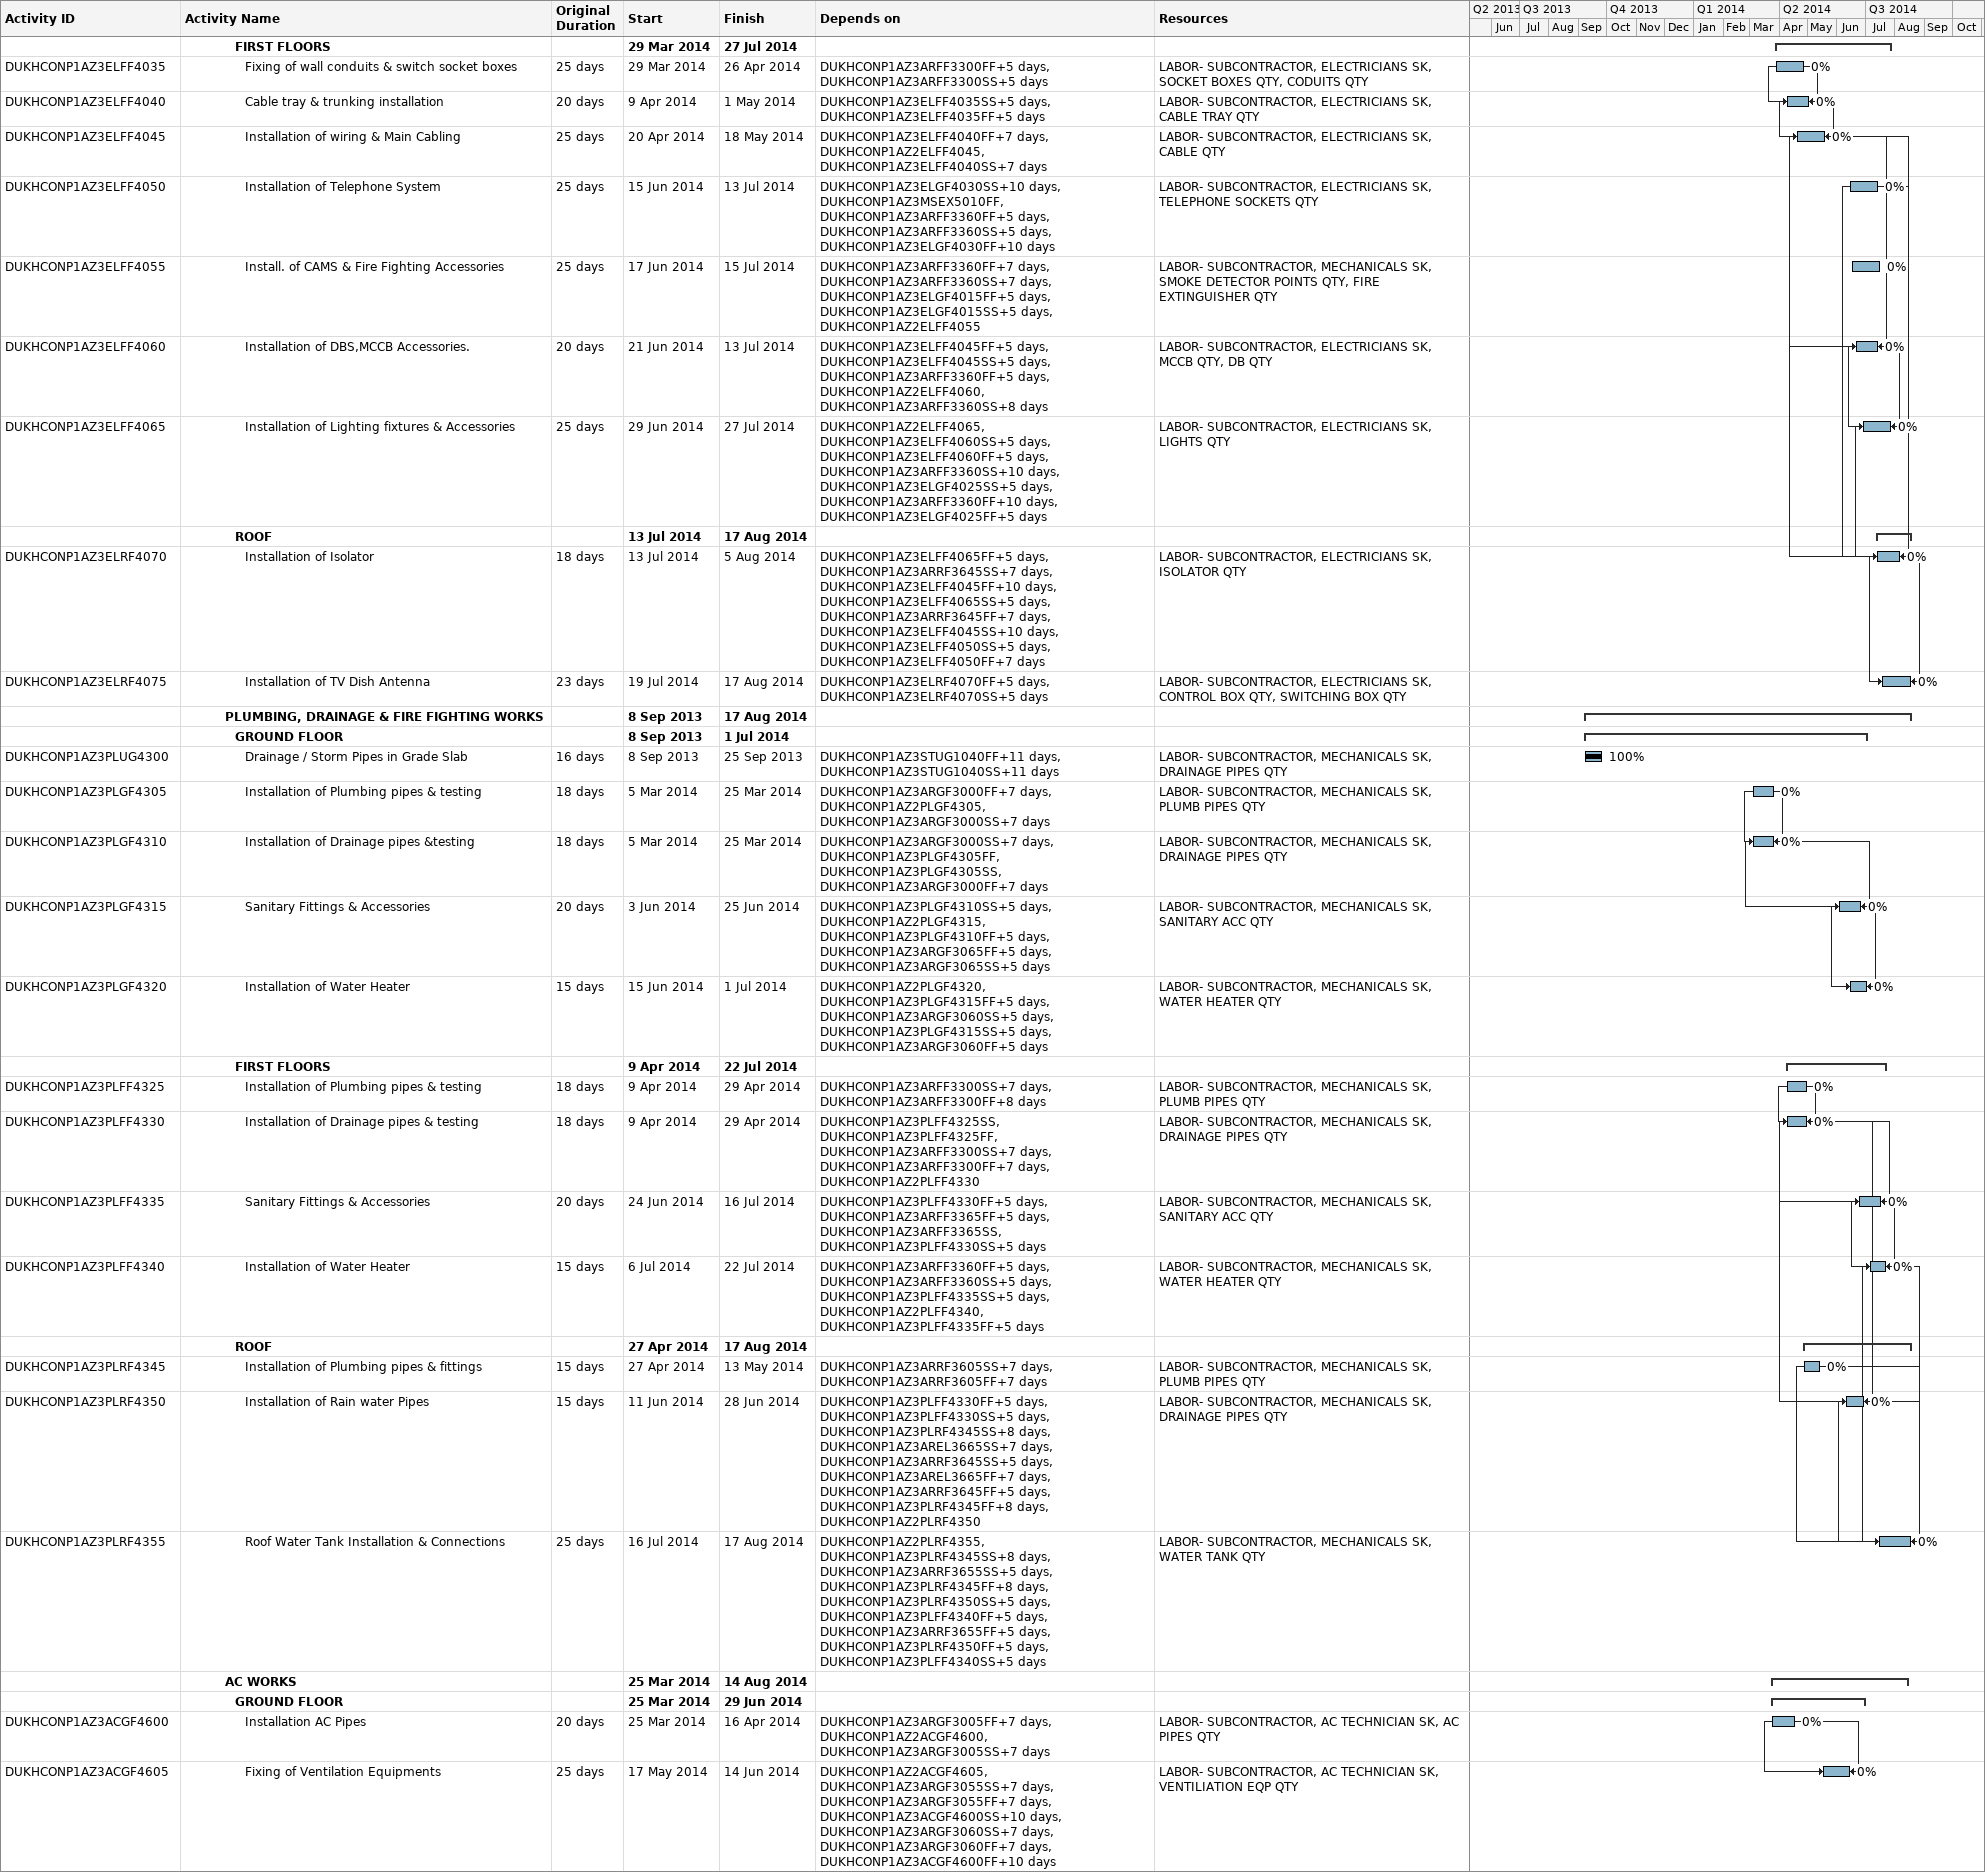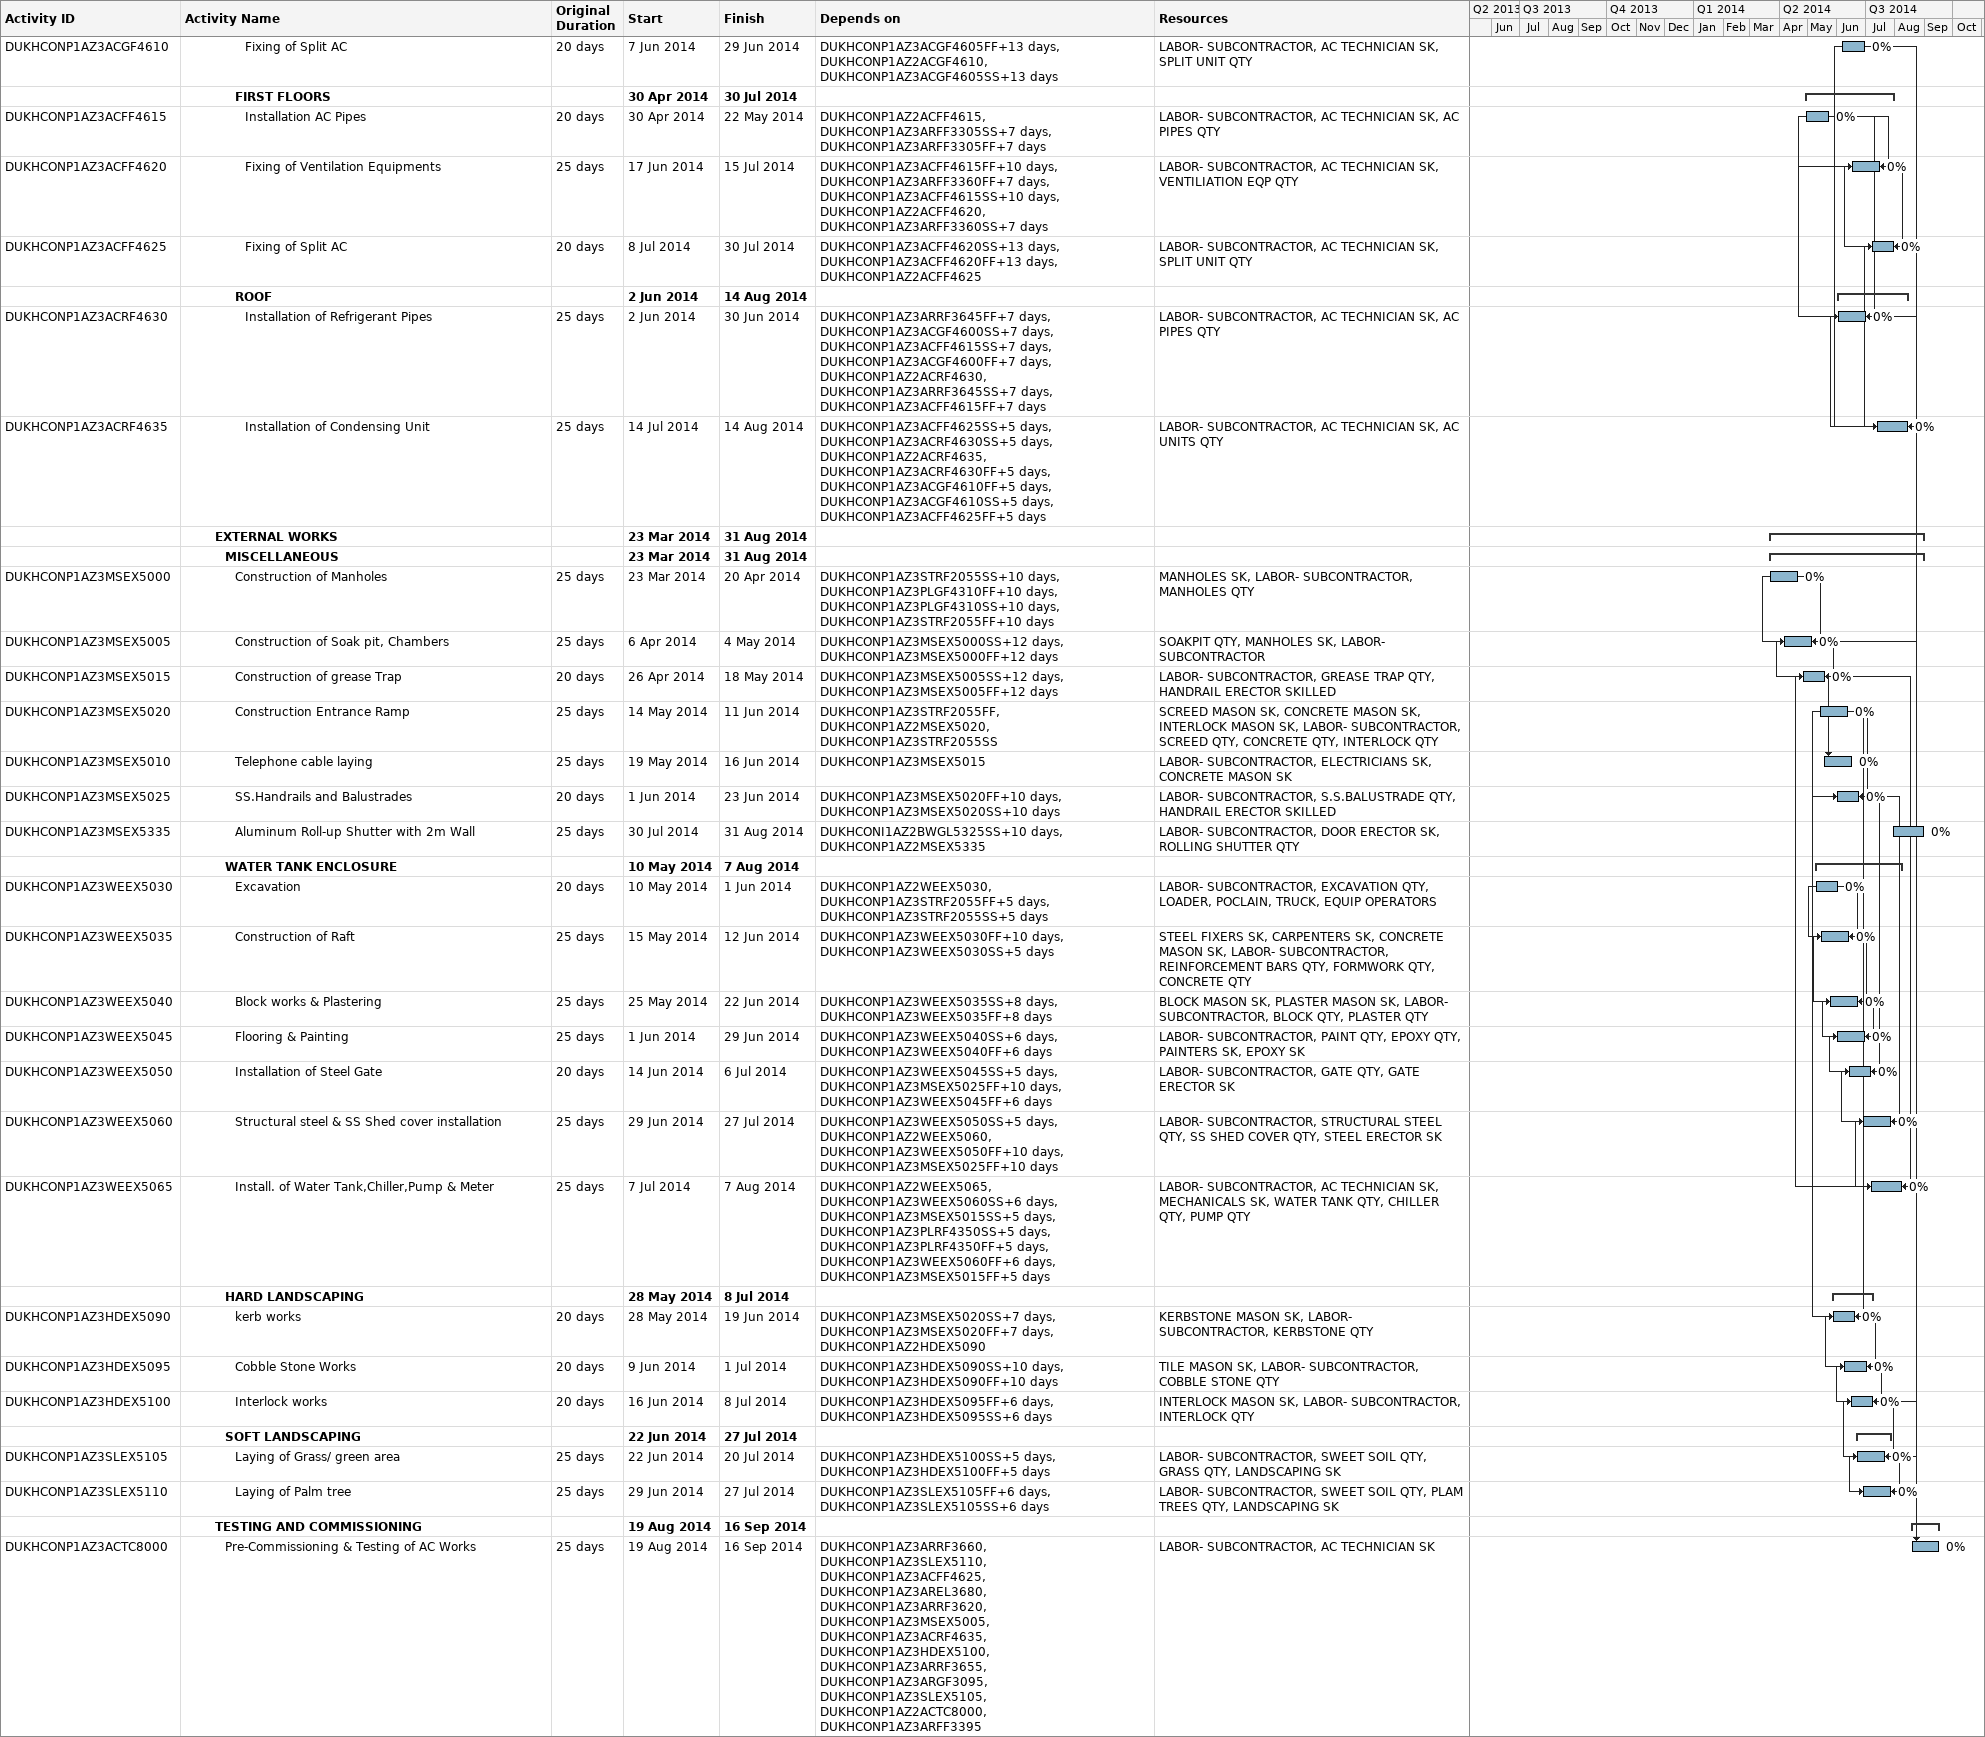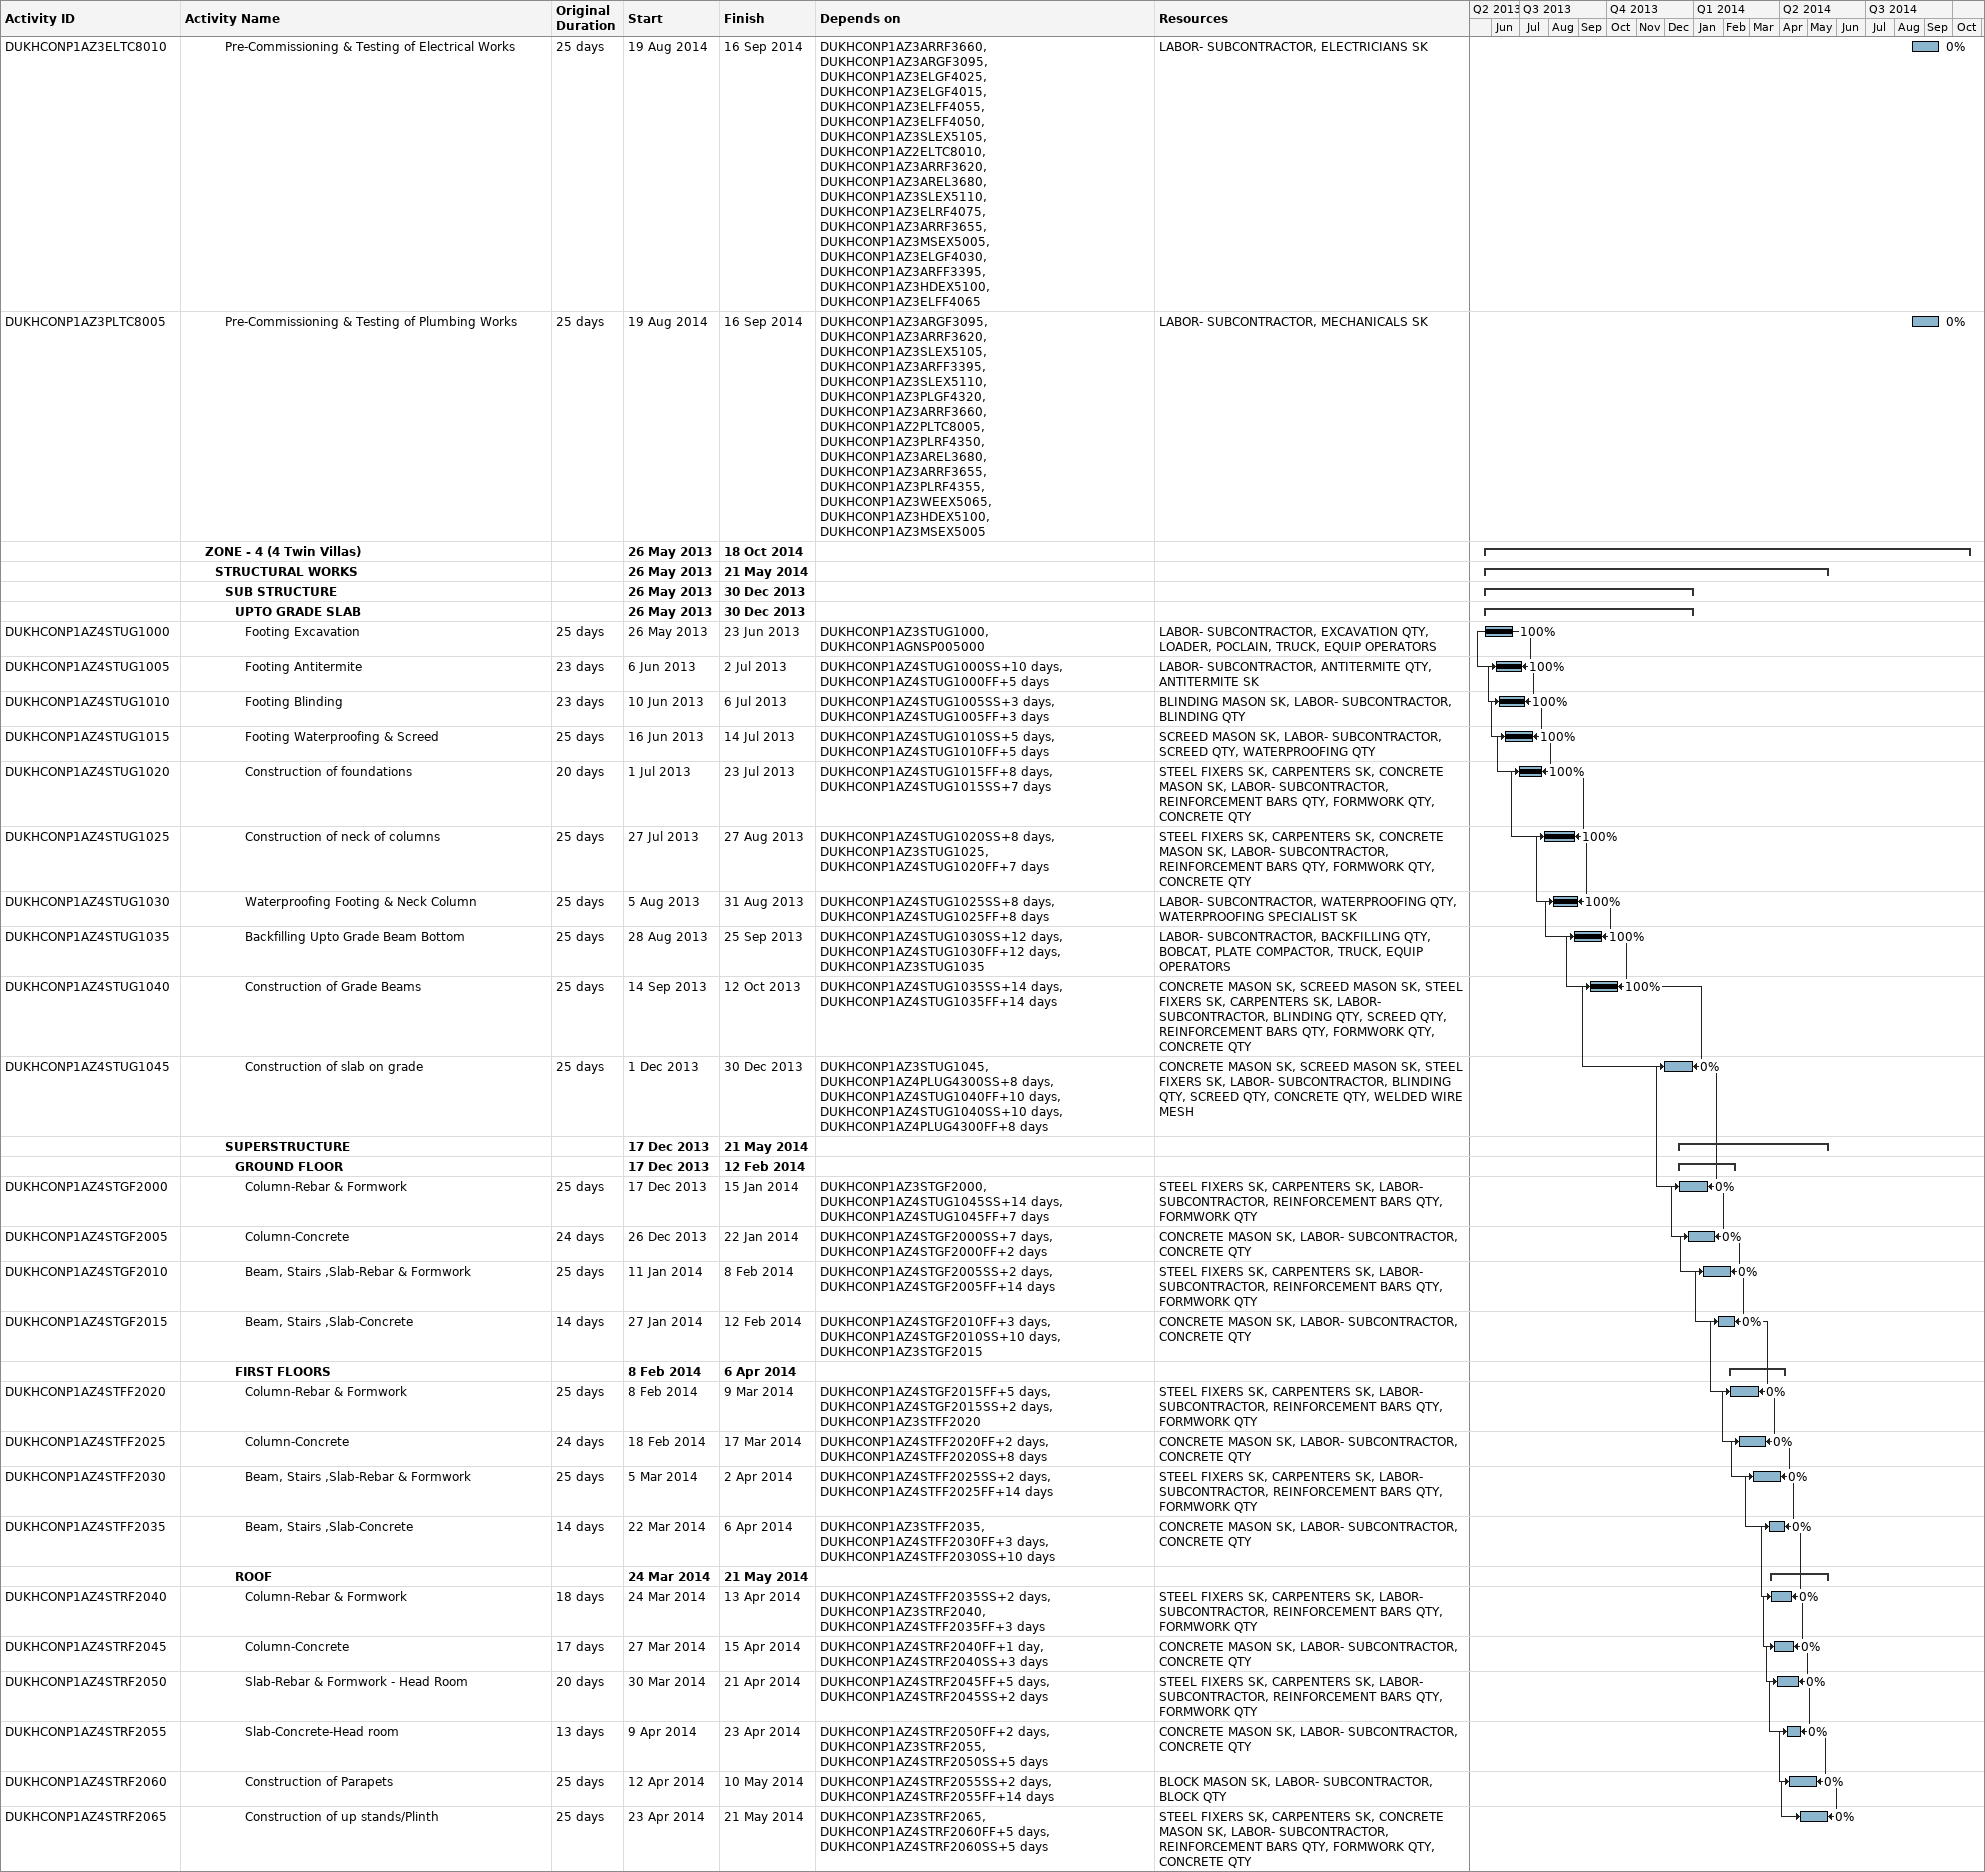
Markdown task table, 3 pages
| ID | Level | Task | Original duration | Start | Finish | Predecessors | Resources | % complete |
|---|---|---|---|---|---|---|---|---|
|  | 6 | **FIRST FLOORS** |  | 2014-03-29 | 2014-07-27 |  |  |  |
| DUKHCONP1AZ3ELFF4035 | 7 | Fixing of wall conduits & switch socket boxes | 25d | 2014-03-29 | 2014-04-26 | DUKHCONP1AZ3ARFF3300FF+5d, DUKHCONP1AZ3ARFF3300SS+5d | LABOR- SUBCONTRACTOR, ELECTRICIANS SK, SOCKET BOXES QTY, CODUITS QTY | 0 |
| DUKHCONP1AZ3ELFF4040 | 7 | Cable tray & trunking installation | 20d | 2014-04-09 | 2014-05-01 | DUKHCONP1AZ3ELFF4035SS+5d, DUKHCONP1AZ3ELFF4035FF+5d | LABOR- SUBCONTRACTOR, ELECTRICIANS SK, CABLE TRAY QTY | 0 |
| DUKHCONP1AZ3ELFF4045 | 7 | Installation of wiring & Main Cabling | 25d | 2014-04-20 | 2014-05-18 | DUKHCONP1AZ3ELFF4040FF+7d, DUKHCONP1AZ2ELFF4045, DUKHCONP1AZ3ELFF4040SS+7d | LABOR- SUBCONTRACTOR, ELECTRICIANS SK, CABLE QTY | 0 |
| DUKHCONP1AZ3ELFF4050 | 7 | Installation of Telephone System | 25d | 2014-06-15 | 2014-07-13 | DUKHCONP1AZ3ELGF4030SS+10d, DUKHCONP1AZ3MSEX5010FF, DUKHCONP1AZ3ARFF3360FF+5d, DUKHCONP1AZ3ARFF3360SS+5d, DUKHCONP1AZ3ELGF4030FF+10d | LABOR- SUBCONTRACTOR, ELECTRICIANS SK, TELEPHONE SOCKETS QTY | 0 |
| DUKHCONP1AZ3ELFF4055 | 7 | Install. of CAMS & Fire Fighting Accessories | 25d | 2014-06-17 | 2014-07-15 | DUKHCONP1AZ3ARFF3360FF+7d, DUKHCONP1AZ3ARFF3360SS+7d, DUKHCONP1AZ3ELGF4015FF+5d, DUKHCONP1AZ3ELGF4015SS+5d, DUKHCONP1AZ2ELFF4055 | LABOR- SUBCONTRACTOR, MECHANICALS SK, SMOKE DETECTOR POINTS QTY, FIRE EXTINGUISHER QTY | 0 |
| DUKHCONP1AZ3ELFF4060 | 7 | Installation of DBS,MCCB Accessories. | 20d | 2014-06-21 | 2014-07-13 | DUKHCONP1AZ3ELFF4045FF+5d, DUKHCONP1AZ3ELFF4045SS+5d, DUKHCONP1AZ3ARFF3360FF+5d, DUKHCONP1AZ2ELFF4060, DUKHCONP1AZ3ARFF3360SS+8d | LABOR- SUBCONTRACTOR, ELECTRICIANS SK, MCCB QTY, DB QTY | 0 |
| DUKHCONP1AZ3ELFF4065 | 7 | Installation of Lighting fixtures & Accessories | 25d | 2014-06-29 | 2014-07-27 | DUKHCONP1AZ2ELFF4065, DUKHCONP1AZ3ELFF4060SS+5d, DUKHCONP1AZ3ELFF4060FF+5d, DUKHCONP1AZ3ARFF3360SS+10d, DUKHCONP1AZ3ELGF4025SS+5d, DUKHCONP1AZ3ARFF3360FF+10d, DUKHCONP1AZ3ELGF4025FF+5d | LABOR- SUBCONTRACTOR, ELECTRICIANS SK, LIGHTS QTY | 0 |
|  | 6 | **ROOF** |  | 2014-07-13 | 2014-08-17 |  |  |  |
| DUKHCONP1AZ3ELRF4070 | 7 | Installation of Isolator | 18d | 2014-07-13 | 2014-08-05 | DUKHCONP1AZ3ELFF4065FF+5d, DUKHCONP1AZ3ARRF3645SS+7d, DUKHCONP1AZ3ELFF4045FF+10d, DUKHCONP1AZ3ELFF4065SS+5d, DUKHCONP1AZ3ARRF3645FF+7d, DUKHCONP1AZ3ELFF4045SS+10d, DUKHCONP1AZ3ELFF4050SS+5d, DUKHCONP1AZ3ELFF4050FF+7d | LABOR- SUBCONTRACTOR, ELECTRICIANS SK, ISOLATOR QTY | 0 |
| DUKHCONP1AZ3ELRF4075 | 7 | Installation of TV Dish Antenna | 23d | 2014-07-19 | 2014-08-17 | DUKHCONP1AZ3ELRF4070FF+5d, DUKHCONP1AZ3ELRF4070SS+5d | LABOR- SUBCONTRACTOR, ELECTRICIANS SK, CONTROL BOX QTY, SWITCHING BOX QTY | 0 |
|  | 5 | **PLUMBING, DRAINAGE & FIRE FIGHTING WORKS** |  | 2013-09-08 | 2014-08-17 |  |  |  |
|  | 6 | **GROUND FLOOR** |  | 2013-09-08 | 2014-07-01 |  |  |  |
| DUKHCONP1AZ3PLUG4300 | 7 | Drainage / Storm Pipes in Grade Slab | 16d | 2013-09-08 | 2013-09-25 | DUKHCONP1AZ3STUG1040FF+11d, DUKHCONP1AZ3STUG1040SS+11d | LABOR- SUBCONTRACTOR, MECHANICALS SK, DRAINAGE PIPES QTY | 100 |
| DUKHCONP1AZ3PLGF4305 | 7 | Installation of Plumbing pipes & testing | 18d | 2014-03-05 | 2014-03-25 | DUKHCONP1AZ3ARGF3000FF+7d, DUKHCONP1AZ2PLGF4305, DUKHCONP1AZ3ARGF3000SS+7d | LABOR- SUBCONTRACTOR, MECHANICALS SK, PLUMB PIPES QTY | 0 |
| DUKHCONP1AZ3PLGF4310 | 7 | Installation of Drainage pipes &testing | 18d | 2014-03-05 | 2014-03-25 | DUKHCONP1AZ3ARGF3000SS+7d, DUKHCONP1AZ3PLGF4305FF, DUKHCONP1AZ3PLGF4305SS, DUKHCONP1AZ3ARGF3000FF+7d | LABOR- SUBCONTRACTOR, MECHANICALS SK, DRAINAGE PIPES QTY | 0 |
| DUKHCONP1AZ3PLGF4315 | 7 | Sanitary Fittings & Accessories | 20d | 2014-06-03 | 2014-06-25 | DUKHCONP1AZ3PLGF4310SS+5d, DUKHCONP1AZ2PLGF4315, DUKHCONP1AZ3PLGF4310FF+5d, DUKHCONP1AZ3ARGF3065FF+5d, DUKHCONP1AZ3ARGF3065SS+5d | LABOR- SUBCONTRACTOR, MECHANICALS SK, SANITARY ACC QTY | 0 |
| DUKHCONP1AZ3PLGF4320 | 7 | Installation of Water Heater | 15d | 2014-06-15 | 2014-07-01 | DUKHCONP1AZ2PLGF4320, DUKHCONP1AZ3PLGF4315FF+5d, DUKHCONP1AZ3ARGF3060SS+5d, DUKHCONP1AZ3PLGF4315SS+5d, DUKHCONP1AZ3ARGF3060FF+5d | LABOR- SUBCONTRACTOR, MECHANICALS SK, WATER HEATER QTY | 0 |
|  | 6 | **FIRST FLOORS** |  | 2014-04-09 | 2014-07-22 |  |  |  |
| DUKHCONP1AZ3PLFF4325 | 7 | Installation of Plumbing pipes & testing | 18d | 2014-04-09 | 2014-04-29 | DUKHCONP1AZ3ARFF3300SS+7d, DUKHCONP1AZ3ARFF3300FF+8d | LABOR- SUBCONTRACTOR, MECHANICALS SK, PLUMB PIPES QTY | 0 |
| DUKHCONP1AZ3PLFF4330 | 7 | Installation of Drainage pipes & testing | 18d | 2014-04-09 | 2014-04-29 | DUKHCONP1AZ3PLFF4325SS, DUKHCONP1AZ3PLFF4325FF, DUKHCONP1AZ3ARFF3300SS+7d, DUKHCONP1AZ3ARFF3300FF+7d, DUKHCONP1AZ2PLFF4330 | LABOR- SUBCONTRACTOR, MECHANICALS SK, DRAINAGE PIPES QTY | 0 |
| DUKHCONP1AZ3PLFF4335 | 7 | Sanitary Fittings & Accessories | 20d | 2014-06-24 | 2014-07-16 | DUKHCONP1AZ3PLFF4330FF+5d, DUKHCONP1AZ3ARFF3365FF+5d, DUKHCONP1AZ3ARFF3365SS, DUKHCONP1AZ3PLFF4330SS+5d | LABOR- SUBCONTRACTOR, MECHANICALS SK, SANITARY ACC QTY | 0 |
| DUKHCONP1AZ3PLFF4340 | 7 | Installation of Water Heater | 15d | 2014-07-06 | 2014-07-22 | DUKHCONP1AZ3ARFF3360FF+5d, DUKHCONP1AZ3ARFF3360SS+5d, DUKHCONP1AZ3PLFF4335SS+5d, DUKHCONP1AZ2PLFF4340, DUKHCONP1AZ3PLFF4335FF+5d | LABOR- SUBCONTRACTOR, MECHANICALS SK, WATER HEATER QTY | 0 |
|  | 6 | **ROOF** |  | 2014-04-27 | 2014-08-17 |  |  |  |
| DUKHCONP1AZ3PLRF4345 | 7 | Installation of Plumbing pipes & fittings | 15d | 2014-04-27 | 2014-05-13 | DUKHCONP1AZ3ARRF3605SS+7d, DUKHCONP1AZ3ARRF3605FF+7d | LABOR- SUBCONTRACTOR, MECHANICALS SK, PLUMB PIPES QTY | 0 |
| DUKHCONP1AZ3PLRF4350 | 7 | Installation of Rain water Pipes | 15d | 2014-06-11 | 2014-06-28 | DUKHCONP1AZ3PLFF4330FF+5d, DUKHCONP1AZ3PLFF4330SS+5d, DUKHCONP1AZ3PLRF4345SS+8d, DUKHCONP1AZ3AREL3665SS+7d, DUKHCONP1AZ3ARRF3645SS+5d, DUKHCONP1AZ3AREL3665FF+7d, DUKHCONP1AZ3ARRF3645FF+5d, DUKHCONP1AZ3PLRF4345FF+8d, DUKHCONP1AZ2PLRF4350 | LABOR- SUBCONTRACTOR, MECHANICALS SK, DRAINAGE PIPES QTY | 0 |
| DUKHCONP1AZ3PLRF4355 | 7 | Roof Water Tank Installation & Connections | 25d | 2014-07-16 | 2014-08-17 | DUKHCONP1AZ2PLRF4355, DUKHCONP1AZ3PLRF4345SS+8d, DUKHCONP1AZ3ARRF3655SS+5d, DUKHCONP1AZ3PLRF4345FF+8d, DUKHCONP1AZ3PLRF4350SS+5d, DUKHCONP1AZ3PLFF4340FF+5d, DUKHCONP1AZ3ARRF3655FF+5d, DUKHCONP1AZ3PLRF4350FF+5d, DUKHCONP1AZ3PLFF4340SS+5d | LABOR- SUBCONTRACTOR, MECHANICALS SK, WATER TANK QTY | 0 |
|  | 5 | **AC WORKS** |  | 2014-03-25 | 2014-08-14 |  |  |  |
|  | 6 | **GROUND FLOOR** |  | 2014-03-25 | 2014-06-29 |  |  |  |
| DUKHCONP1AZ3ACGF4600 | 7 | Installation AC Pipes | 20d | 2014-03-25 | 2014-04-16 | DUKHCONP1AZ3ARGF3005FF+7d, DUKHCONP1AZ2ACGF4600, DUKHCONP1AZ3ARGF3005SS+7d | LABOR- SUBCONTRACTOR, AC TECHNICIAN SK, AC PIPES QTY | 0 |
| DUKHCONP1AZ3ACGF4605 | 7 | Fixing of Ventilation Equipments | 25d | 2014-05-17 | 2014-06-14 | DUKHCONP1AZ2ACGF4605, DUKHCONP1AZ3ARGF3055SS+7d, DUKHCONP1AZ3ARGF3055FF+7d, DUKHCONP1AZ3ACGF4600SS+10d, DUKHCONP1AZ3ARGF3060SS+7d, DUKHCONP1AZ3ARGF3060FF+7d, DUKHCONP1AZ3ACGF4600FF+10d | LABOR- SUBCONTRACTOR, AC TECHNICIAN SK, VENTILIATION EQP QTY | 0 |
| DUKHCONP1AZ3ACGF4610 | 7 | Fixing of Split AC | 20d | 2014-06-07 | 2014-06-29 | DUKHCONP1AZ3ACGF4605FF+13d, DUKHCONP1AZ2ACGF4610, DUKHCONP1AZ3ACGF4605SS+13d | LABOR- SUBCONTRACTOR, AC TECHNICIAN SK, SPLIT UNIT QTY | 0 |
|  | 6 | **FIRST FLOORS** |  | 2014-04-30 | 2014-07-30 |  |  |  |
| DUKHCONP1AZ3ACFF4615 | 7 | Installation AC Pipes | 20d | 2014-04-30 | 2014-05-22 | DUKHCONP1AZ2ACFF4615, DUKHCONP1AZ3ARFF3305SS+7d, DUKHCONP1AZ3ARFF3305FF+7d | LABOR- SUBCONTRACTOR, AC TECHNICIAN SK, AC PIPES QTY | 0 |
| DUKHCONP1AZ3ACFF4620 | 7 | Fixing of Ventilation Equipments | 25d | 2014-06-17 | 2014-07-15 | DUKHCONP1AZ3ACFF4615FF+10d, DUKHCONP1AZ3ARFF3360FF+7d, DUKHCONP1AZ3ACFF4615SS+10d, DUKHCONP1AZ2ACFF4620, DUKHCONP1AZ3ARFF3360SS+7d | LABOR- SUBCONTRACTOR, AC TECHNICIAN SK, VENTILIATION EQP QTY | 0 |
| DUKHCONP1AZ3ACFF4625 | 7 | Fixing of Split AC | 20d | 2014-07-08 | 2014-07-30 | DUKHCONP1AZ3ACFF4620SS+13d, DUKHCONP1AZ3ACFF4620FF+13d, DUKHCONP1AZ2ACFF4625 | LABOR- SUBCONTRACTOR, AC TECHNICIAN SK, SPLIT UNIT QTY | 0 |
|  | 6 | **ROOF** |  | 2014-06-02 | 2014-08-14 |  |  |  |
| DUKHCONP1AZ3ACRF4630 | 7 | Installation of Refrigerant Pipes | 25d | 2014-06-02 | 2014-06-30 | DUKHCONP1AZ3ARRF3645FF+7d, DUKHCONP1AZ3ACGF4600SS+7d, DUKHCONP1AZ3ACFF4615SS+7d, DUKHCONP1AZ3ACGF4600FF+7d, DUKHCONP1AZ2ACRF4630, DUKHCONP1AZ3ARRF3645SS+7d, DUKHCONP1AZ3ACFF4615FF+7d | LABOR- SUBCONTRACTOR, AC TECHNICIAN SK, AC PIPES QTY | 0 |
| DUKHCONP1AZ3ACRF4635 | 7 | Installation of Condensing Unit | 25d | 2014-07-14 | 2014-08-14 | DUKHCONP1AZ3ACFF4625SS+5d, DUKHCONP1AZ3ACRF4630SS+5d, DUKHCONP1AZ2ACRF4635, DUKHCONP1AZ3ACRF4630FF+5d, DUKHCONP1AZ3ACGF4610FF+5d, DUKHCONP1AZ3ACGF4610SS+5d, DUKHCONP1AZ3ACFF4625FF+5d | LABOR- SUBCONTRACTOR, AC TECHNICIAN SK, AC UNITS QTY | 0 |
|  | 4 | **EXTERNAL WORKS** |  | 2014-03-23 | 2014-08-31 |  |  |  |
|  | 5 | **MISCELLANEOUS** |  | 2014-03-23 | 2014-08-31 |  |  |  |
| DUKHCONP1AZ3MSEX5000 | 6 | Construction of Manholes | 25d | 2014-03-23 | 2014-04-20 | DUKHCONP1AZ3STRF2055SS+10d, DUKHCONP1AZ3PLGF4310FF+10d, DUKHCONP1AZ3PLGF4310SS+10d, DUKHCONP1AZ3STRF2055FF+10d | MANHOLES SK, LABOR- SUBCONTRACTOR, MANHOLES QTY | 0 |
| DUKHCONP1AZ3MSEX5005 | 6 | Construction of Soak pit, Chambers | 25d | 2014-04-06 | 2014-05-04 | DUKHCONP1AZ3MSEX5000SS+12d, DUKHCONP1AZ3MSEX5000FF+12d | SOAKPIT QTY, MANHOLES SK, LABOR- SUBCONTRACTOR | 0 |
| DUKHCONP1AZ3MSEX5015 | 6 | Construction of grease Trap | 20d | 2014-04-26 | 2014-05-18 | DUKHCONP1AZ3MSEX5005SS+12d, DUKHCONP1AZ3MSEX5005FF+12d | LABOR- SUBCONTRACTOR, GREASE TRAP QTY, HANDRAIL ERECTOR SKILLED | 0 |
| DUKHCONP1AZ3MSEX5020 | 6 | Construction Entrance Ramp | 25d | 2014-05-14 | 2014-06-11 | DUKHCONP1AZ3STRF2055FF, DUKHCONP1AZ2MSEX5020, DUKHCONP1AZ3STRF2055SS | SCREED MASON SK, CONCRETE MASON SK, INTERLOCK MASON SK, LABOR- SUBCONTRACTOR, SCREED QTY, CONCRETE QTY, INTERLOCK QTY | 0 |
| DUKHCONP1AZ3MSEX5010 | 6 | Telephone cable laying | 25d | 2014-05-19 | 2014-06-16 | DUKHCONP1AZ3MSEX5015 | LABOR- SUBCONTRACTOR, ELECTRICIANS SK, CONCRETE MASON SK | 0 |
| DUKHCONP1AZ3MSEX5025 | 6 | SS.Handrails and Balustrades | 20d | 2014-06-01 | 2014-06-23 | DUKHCONP1AZ3MSEX5020FF+10d, DUKHCONP1AZ3MSEX5020SS+10d | LABOR- SUBCONTRACTOR, S.S.BALUSTRADE QTY, HANDRAIL ERECTOR SKILLED | 0 |
| DUKHCONP1AZ3MSEX5335 | 6 | Aluminum Roll-up Shutter with 2m Wall | 25d | 2014-07-30 | 2014-08-31 | DUKHCONI1AZ2BWGL5325SS+10d, DUKHCONP1AZ2MSEX5335 | LABOR- SUBCONTRACTOR, DOOR ERECTOR SK, ROLLING SHUTTER QTY | 0 |
|  | 5 | **WATER TANK ENCLOSURE** |  | 2014-05-10 | 2014-08-07 |  |  |  |
| DUKHCONP1AZ3WEEX5030 | 6 | Excavation | 20d | 2014-05-10 | 2014-06-01 | DUKHCONP1AZ2WEEX5030, DUKHCONP1AZ3STRF2055FF+5d, DUKHCONP1AZ3STRF2055SS+5d | LABOR- SUBCONTRACTOR, EXCAVATION QTY, LOADER, POCLAIN, TRUCK, EQUIP OPERATORS | 0 |
| DUKHCONP1AZ3WEEX5035 | 6 | Construction of Raft | 25d | 2014-05-15 | 2014-06-12 | DUKHCONP1AZ3WEEX5030FF+10d, DUKHCONP1AZ3WEEX5030SS+5d | STEEL FIXERS SK, CARPENTERS SK, CONCRETE MASON SK, LABOR- SUBCONTRACTOR, REINFORCEMENT BARS QTY, FORMWORK QTY, CONCRETE QTY | 0 |
| DUKHCONP1AZ3WEEX5040 | 6 | Block works & Plastering | 25d | 2014-05-25 | 2014-06-22 | DUKHCONP1AZ3WEEX5035SS+8d, DUKHCONP1AZ3WEEX5035FF+8d | BLOCK MASON SK, PLASTER MASON SK, LABOR- SUBCONTRACTOR, BLOCK QTY, PLASTER QTY | 0 |
| DUKHCONP1AZ3WEEX5045 | 6 | Flooring & Painting | 25d | 2014-06-01 | 2014-06-29 | DUKHCONP1AZ3WEEX5040SS+6d, DUKHCONP1AZ3WEEX5040FF+6d | LABOR- SUBCONTRACTOR, PAINT QTY, EPOXY QTY, PAINTERS SK, EPOXY SK | 0 |
| DUKHCONP1AZ3WEEX5050 | 6 | Installation of Steel Gate | 20d | 2014-06-14 | 2014-07-06 | DUKHCONP1AZ3WEEX5045SS+5d, DUKHCONP1AZ3MSEX5025FF+10d, DUKHCONP1AZ3WEEX5045FF+6d | LABOR- SUBCONTRACTOR, GATE QTY, GATE ERECTOR SK | 0 |
| DUKHCONP1AZ3WEEX5060 | 6 | Structural steel & SS Shed cover installation | 25d | 2014-06-29 | 2014-07-27 | DUKHCONP1AZ3WEEX5050SS+5d, DUKHCONP1AZ2WEEX5060, DUKHCONP1AZ3WEEX5050FF+10d, DUKHCONP1AZ3MSEX5025FF+10d | LABOR- SUBCONTRACTOR, STRUCTURAL STEEL QTY, SS SHED COVER QTY, STEEL ERECTOR SK | 0 |
| DUKHCONP1AZ3WEEX5065 | 6 | Install. of Water Tank,Chiller,Pump & Meter | 25d | 2014-07-07 | 2014-08-07 | DUKHCONP1AZ2WEEX5065, DUKHCONP1AZ3WEEX5060SS+6d, DUKHCONP1AZ3MSEX5015SS+5d, DUKHCONP1AZ3PLRF4350SS+5d, DUKHCONP1AZ3PLRF4350FF+5d, DUKHCONP1AZ3WEEX5060FF+6d, DUKHCONP1AZ3MSEX5015FF+5d | LABOR- SUBCONTRACTOR, AC TECHNICIAN SK, MECHANICALS SK, WATER TANK QTY, CHILLER QTY, PUMP QTY | 0 |
|  | 5 | **HARD LANDSCAPING** |  | 2014-05-28 | 2014-07-08 |  |  |  |
| DUKHCONP1AZ3HDEX5090 | 6 | kerb works | 20d | 2014-05-28 | 2014-06-19 | DUKHCONP1AZ3MSEX5020SS+7d, DUKHCONP1AZ3MSEX5020FF+7d, DUKHCONP1AZ2HDEX5090 | KERBSTONE MASON SK, LABOR- SUBCONTRACTOR, KERBSTONE QTY | 0 |
| DUKHCONP1AZ3HDEX5095 | 6 | Cobble Stone Works | 20d | 2014-06-09 | 2014-07-01 | DUKHCONP1AZ3HDEX5090SS+10d, DUKHCONP1AZ3HDEX5090FF+10d | TILE MASON SK, LABOR- SUBCONTRACTOR, COBBLE STONE QTY | 0 |
| DUKHCONP1AZ3HDEX5100 | 6 | Interlock works | 20d | 2014-06-16 | 2014-07-08 | DUKHCONP1AZ3HDEX5095FF+6d, DUKHCONP1AZ3HDEX5095SS+6d | INTERLOCK MASON SK, LABOR- SUBCONTRACTOR, INTERLOCK QTY | 0 |
|  | 5 | **SOFT LANDSCAPING** |  | 2014-06-22 | 2014-07-27 |  |  |  |
| DUKHCONP1AZ3SLEX5105 | 6 | Laying of Grass/ green area | 25d | 2014-06-22 | 2014-07-20 | DUKHCONP1AZ3HDEX5100SS+5d, DUKHCONP1AZ3HDEX5100FF+5d | LABOR- SUBCONTRACTOR, SWEET SOIL QTY, GRASS QTY, LANDSCAPING SK | 0 |
| DUKHCONP1AZ3SLEX5110 | 6 | Laying of Palm tree | 25d | 2014-06-29 | 2014-07-27 | DUKHCONP1AZ3SLEX5105FF+6d, DUKHCONP1AZ3SLEX5105SS+6d | LABOR- SUBCONTRACTOR, SWEET SOIL QTY, PLAM TREES QTY, LANDSCAPING SK | 0 |
|  | 4 | **TESTING AND COMMISSIONING** |  | 2014-08-19 | 2014-09-16 |  |  |  |
| DUKHCONP1AZ3ACTC8000 | 5 | Pre-Commissioning & Testing of AC Works | 25d | 2014-08-19 | 2014-09-16 | DUKHCONP1AZ3ARRF3660, DUKHCONP1AZ3SLEX5110, DUKHCONP1AZ3ACFF4625, DUKHCONP1AZ3AREL3680, DUKHCONP1AZ3ARRF3620, DUKHCONP1AZ3MSEX5005, DUKHCONP1AZ3ACRF4635, DUKHCONP1AZ3HDEX5100, DUKHCONP1AZ3ARRF3655, DUKHCONP1AZ3ARGF3095, DUKHCONP1AZ3SLEX5105, DUKHCONP1AZ2ACTC8000, DUKHCONP1AZ3ARFF3395 | LABOR- SUBCONTRACTOR, AC TECHNICIAN SK | 0 |
| DUKHCONP1AZ3ELTC8010 | 5 | Pre-Commissioning & Testing of Electrical Works | 25d | 2014-08-19 | 2014-09-16 | DUKHCONP1AZ3ARRF3660, DUKHCONP1AZ3ARGF3095, DUKHCONP1AZ3ELGF4025, DUKHCONP1AZ3ELGF4015, DUKHCONP1AZ3ELFF4055, DUKHCONP1AZ3ELFF4050, DUKHCONP1AZ3SLEX5105, DUKHCONP1AZ2ELTC8010, DUKHCONP1AZ3ARRF3620, DUKHCONP1AZ3AREL3680, DUKHCONP1AZ3SLEX5110, DUKHCONP1AZ3ELRF4075, DUKHCONP1AZ3ARRF3655, DUKHCONP1AZ3MSEX5005, DUKHCONP1AZ3ELGF4030, DUKHCONP1AZ3ARFF3395, DUKHCONP1AZ3HDEX5100, DUKHCONP1AZ3ELFF4065 | LABOR- SUBCONTRACTOR, ELECTRICIANS SK | 0 |
| DUKHCONP1AZ3PLTC8005 | 5 | Pre-Commissioning & Testing of Plumbing Works | 25d | 2014-08-19 | 2014-09-16 | DUKHCONP1AZ3ARGF3095, DUKHCONP1AZ3ARRF3620, DUKHCONP1AZ3SLEX5105, DUKHCONP1AZ3ARFF3395, DUKHCONP1AZ3SLEX5110, DUKHCONP1AZ3PLGF4320, DUKHCONP1AZ3ARRF3660, DUKHCONP1AZ2PLTC8005, DUKHCONP1AZ3PLRF4350, DUKHCONP1AZ3AREL3680, DUKHCONP1AZ3ARRF3655, DUKHCONP1AZ3PLRF4355, DUKHCONP1AZ3WEEX5065, DUKHCONP1AZ3HDEX5100, DUKHCONP1AZ3MSEX5005 | LABOR- SUBCONTRACTOR, MECHANICALS SK | 0 |
|  | 3 | **ZONE - 4 (4 Twin Villas)** |  | 2013-05-26 | 2014-10-18 |  |  |  |
|  | 4 | **STRUCTURAL WORKS** |  | 2013-05-26 | 2014-05-21 |  |  |  |
|  | 5 | **SUB STRUCTURE** |  | 2013-05-26 | 2013-12-30 |  |  |  |
|  | 6 | **UPTO GRADE SLAB** |  | 2013-05-26 | 2013-12-30 |  |  |  |
| DUKHCONP1AZ4STUG1000 | 7 | Footing Excavation | 25d | 2013-05-26 | 2013-06-23 | DUKHCONP1AZ3STUG1000, DUKHCONP1AGNSP005000 | LABOR- SUBCONTRACTOR, EXCAVATION QTY, LOADER, POCLAIN, TRUCK, EQUIP OPERATORS | 100 |
| DUKHCONP1AZ4STUG1005 | 7 | Footing Antitermite | 23d | 2013-06-06 | 2013-07-02 | DUKHCONP1AZ4STUG1000SS+10d, DUKHCONP1AZ4STUG1000FF+5d | LABOR- SUBCONTRACTOR, ANTITERMITE QTY, ANTITERMITE SK | 100 |
| DUKHCONP1AZ4STUG1010 | 7 | Footing Blinding | 23d | 2013-06-10 | 2013-07-06 | DUKHCONP1AZ4STUG1005SS+3d, DUKHCONP1AZ4STUG1005FF+3d | BLINDING MASON SK, LABOR- SUBCONTRACTOR, BLINDING QTY | 100 |
| DUKHCONP1AZ4STUG1015 | 7 | Footing Waterproofing & Screed | 25d | 2013-06-16 | 2013-07-14 | DUKHCONP1AZ4STUG1010SS+5d, DUKHCONP1AZ4STUG1010FF+5d | SCREED MASON SK, LABOR- SUBCONTRACTOR, SCREED QTY, WATERPROOFING QTY | 100 |
| DUKHCONP1AZ4STUG1020 | 7 | Construction of foundations | 20d | 2013-07-01 | 2013-07-23 | DUKHCONP1AZ4STUG1015FF+8d, DUKHCONP1AZ4STUG1015SS+7d | STEEL FIXERS SK, CARPENTERS SK, CONCRETE MASON SK, LABOR- SUBCONTRACTOR, REINFORCEMENT BARS QTY, FORMWORK QTY, CONCRETE QTY | 100 |
| DUKHCONP1AZ4STUG1025 | 7 | Construction of neck of columns | 25d | 2013-07-27 | 2013-08-27 | DUKHCONP1AZ4STUG1020SS+8d, DUKHCONP1AZ3STUG1025, DUKHCONP1AZ4STUG1020FF+7d | STEEL FIXERS SK, CARPENTERS SK, CONCRETE MASON SK, LABOR- SUBCONTRACTOR, REINFORCEMENT BARS QTY, FORMWORK QTY, CONCRETE QTY | 100 |
| DUKHCONP1AZ4STUG1030 | 7 | Waterproofing Footing & Neck Column | 25d | 2013-08-05 | 2013-08-31 | DUKHCONP1AZ4STUG1025SS+8d, DUKHCONP1AZ4STUG1025FF+8d | LABOR- SUBCONTRACTOR, WATERPROOFING QTY, WATERPROOFING SPECIALIST SK | 100 |
| DUKHCONP1AZ4STUG1035 | 7 | Backfilling Upto Grade Beam Bottom | 25d | 2013-08-28 | 2013-09-25 | DUKHCONP1AZ4STUG1030SS+12d, DUKHCONP1AZ4STUG1030FF+12d, DUKHCONP1AZ3STUG1035 | LABOR- SUBCONTRACTOR, BACKFILLING QTY, BOBCAT, PLATE COMPACTOR, TRUCK, EQUIP OPERATORS | 100 |
| DUKHCONP1AZ4STUG1040 | 7 | Construction of Grade Beams | 25d | 2013-09-14 | 2013-10-12 | DUKHCONP1AZ4STUG1035SS+14d, DUKHCONP1AZ4STUG1035FF+14d | CONCRETE MASON SK, SCREED MASON SK, STEEL FIXERS SK, CARPENTERS SK, LABOR- SUBCONTRACTOR, BLINDING QTY, SCREED QTY, REINFORCEMENT BARS QTY, FORMWORK QTY, CONCRETE QTY | 100 |
| DUKHCONP1AZ4STUG1045 | 7 | Construction of slab on grade | 25d | 2013-12-01 | 2013-12-30 | DUKHCONP1AZ3STUG1045, DUKHCONP1AZ4PLUG4300SS+8d, DUKHCONP1AZ4STUG1040FF+10d, DUKHCONP1AZ4STUG1040SS+10d, DUKHCONP1AZ4PLUG4300FF+8d | CONCRETE MASON SK, SCREED MASON SK, STEEL FIXERS SK, LABOR- SUBCONTRACTOR, BLINDING QTY, SCREED QTY, CONCRETE QTY, WELDED WIRE MESH | 0 |
|  | 5 | **SUPERSTRUCTURE** |  | 2013-12-17 | 2014-05-21 |  |  |  |
|  | 6 | **GROUND FLOOR** |  | 2013-12-17 | 2014-02-12 |  |  |  |
| DUKHCONP1AZ4STGF2000 | 7 | Column-Rebar & Formwork | 25d | 2013-12-17 | 2014-01-15 | DUKHCONP1AZ3STGF2000, DUKHCONP1AZ4STUG1045SS+14d, DUKHCONP1AZ4STUG1045FF+7d | STEEL FIXERS SK, CARPENTERS SK, LABOR- SUBCONTRACTOR, REINFORCEMENT BARS QTY, FORMWORK QTY | 0 |
| DUKHCONP1AZ4STGF2005 | 7 | Column-Concrete | 24d | 2013-12-26 | 2014-01-22 | DUKHCONP1AZ4STGF2000SS+7d, DUKHCONP1AZ4STGF2000FF+2d | CONCRETE MASON SK, LABOR- SUBCONTRACTOR, CONCRETE QTY | 0 |
| DUKHCONP1AZ4STGF2010 | 7 | Beam, Stairs ,Slab-Rebar & Formwork | 25d | 2014-01-11 | 2014-02-08 | DUKHCONP1AZ4STGF2005SS+2d, DUKHCONP1AZ4STGF2005FF+14d | STEEL FIXERS SK, CARPENTERS SK, LABOR- SUBCONTRACTOR, REINFORCEMENT BARS QTY, FORMWORK QTY | 0 |
| DUKHCONP1AZ4STGF2015 | 7 | Beam, Stairs ,Slab-Concrete | 14d | 2014-01-27 | 2014-02-12 | DUKHCONP1AZ4STGF2010FF+3d, DUKHCONP1AZ4STGF2010SS+10d, DUKHCONP1AZ3STGF2015 | CONCRETE MASON SK, LABOR- SUBCONTRACTOR, CONCRETE QTY | 0 |
|  | 6 | **FIRST FLOORS** |  | 2014-02-08 | 2014-04-06 |  |  |  |
| DUKHCONP1AZ4STFF2020 | 7 | Column-Rebar & Formwork | 25d | 2014-02-08 | 2014-03-09 | DUKHCONP1AZ4STGF2015FF+5d, DUKHCONP1AZ4STGF2015SS+2d, DUKHCONP1AZ3STFF2020 | STEEL FIXERS SK, CARPENTERS SK, LABOR- SUBCONTRACTOR, REINFORCEMENT BARS QTY, FORMWORK QTY | 0 |
| DUKHCONP1AZ4STFF2025 | 7 | Column-Concrete | 24d | 2014-02-18 | 2014-03-17 | DUKHCONP1AZ4STFF2020FF+2d, DUKHCONP1AZ4STFF2020SS+8d | CONCRETE MASON SK, LABOR- SUBCONTRACTOR, CONCRETE QTY | 0 |
| DUKHCONP1AZ4STFF2030 | 7 | Beam, Stairs ,Slab-Rebar & Formwork | 25d | 2014-03-05 | 2014-04-02 | DUKHCONP1AZ4STFF2025SS+2d, DUKHCONP1AZ4STFF2025FF+14d | STEEL FIXERS SK, CARPENTERS SK, LABOR- SUBCONTRACTOR, REINFORCEMENT BARS QTY, FORMWORK QTY | 0 |
| DUKHCONP1AZ4STFF2035 | 7 | Beam, Stairs ,Slab-Concrete | 14d | 2014-03-22 | 2014-04-06 | DUKHCONP1AZ3STFF2035, DUKHCONP1AZ4STFF2030FF+3d, DUKHCONP1AZ4STFF2030SS+10d | CONCRETE MASON SK, LABOR- SUBCONTRACTOR, CONCRETE QTY | 0 |
|  | 6 | **ROOF** |  | 2014-03-24 | 2014-05-21 |  |  |  |
| DUKHCONP1AZ4STRF2040 | 7 | Column-Rebar & Formwork | 18d | 2014-03-24 | 2014-04-13 | DUKHCONP1AZ4STFF2035SS+2d, DUKHCONP1AZ3STRF2040, DUKHCONP1AZ4STFF2035FF+3d | STEEL FIXERS SK, CARPENTERS SK, LABOR- SUBCONTRACTOR, REINFORCEMENT BARS QTY, FORMWORK QTY | 0 |
| DUKHCONP1AZ4STRF2045 | 7 | Column-Concrete | 17d | 2014-03-27 | 2014-04-15 | DUKHCONP1AZ4STRF2040FF+1d, DUKHCONP1AZ4STRF2040SS+3d | CONCRETE MASON SK, LABOR- SUBCONTRACTOR, CONCRETE QTY | 0 |
| DUKHCONP1AZ4STRF2050 | 7 | Slab-Rebar & Formwork - Head Room | 20d | 2014-03-30 | 2014-04-21 | DUKHCONP1AZ4STRF2045FF+5d, DUKHCONP1AZ4STRF2045SS+2d | STEEL FIXERS SK, CARPENTERS SK, LABOR- SUBCONTRACTOR, REINFORCEMENT BARS QTY, FORMWORK QTY | 0 |
| DUKHCONP1AZ4STRF2055 | 7 | Slab-Concrete-Head room | 13d | 2014-04-09 | 2014-04-23 | DUKHCONP1AZ4STRF2050FF+2d, DUKHCONP1AZ3STRF2055, DUKHCONP1AZ4STRF2050SS+5d | CONCRETE MASON SK, LABOR- SUBCONTRACTOR, CONCRETE QTY | 0 |
| DUKHCONP1AZ4STRF2060 | 7 | Construction of Parapets | 25d | 2014-04-12 | 2014-05-10 | DUKHCONP1AZ4STRF2055SS+2d, DUKHCONP1AZ4STRF2055FF+14d | BLOCK MASON SK, LABOR- SUBCONTRACTOR, BLOCK QTY | 0 |
| DUKHCONP1AZ4STRF2065 | 7 | Construction of up stands/Plinth | 25d | 2014-04-23 | 2014-05-21 | DUKHCONP1AZ3STRF2065, DUKHCONP1AZ4STRF2060FF+5d, DUKHCONP1AZ4STRF2060SS+5d | STEEL FIXERS SK, CARPENTERS SK, CONCRETE MASON SK, LABOR- SUBCONTRACTOR, REINFORCEMENT BARS QTY, FORMWORK QTY, CONCRETE QTY | 0 |
